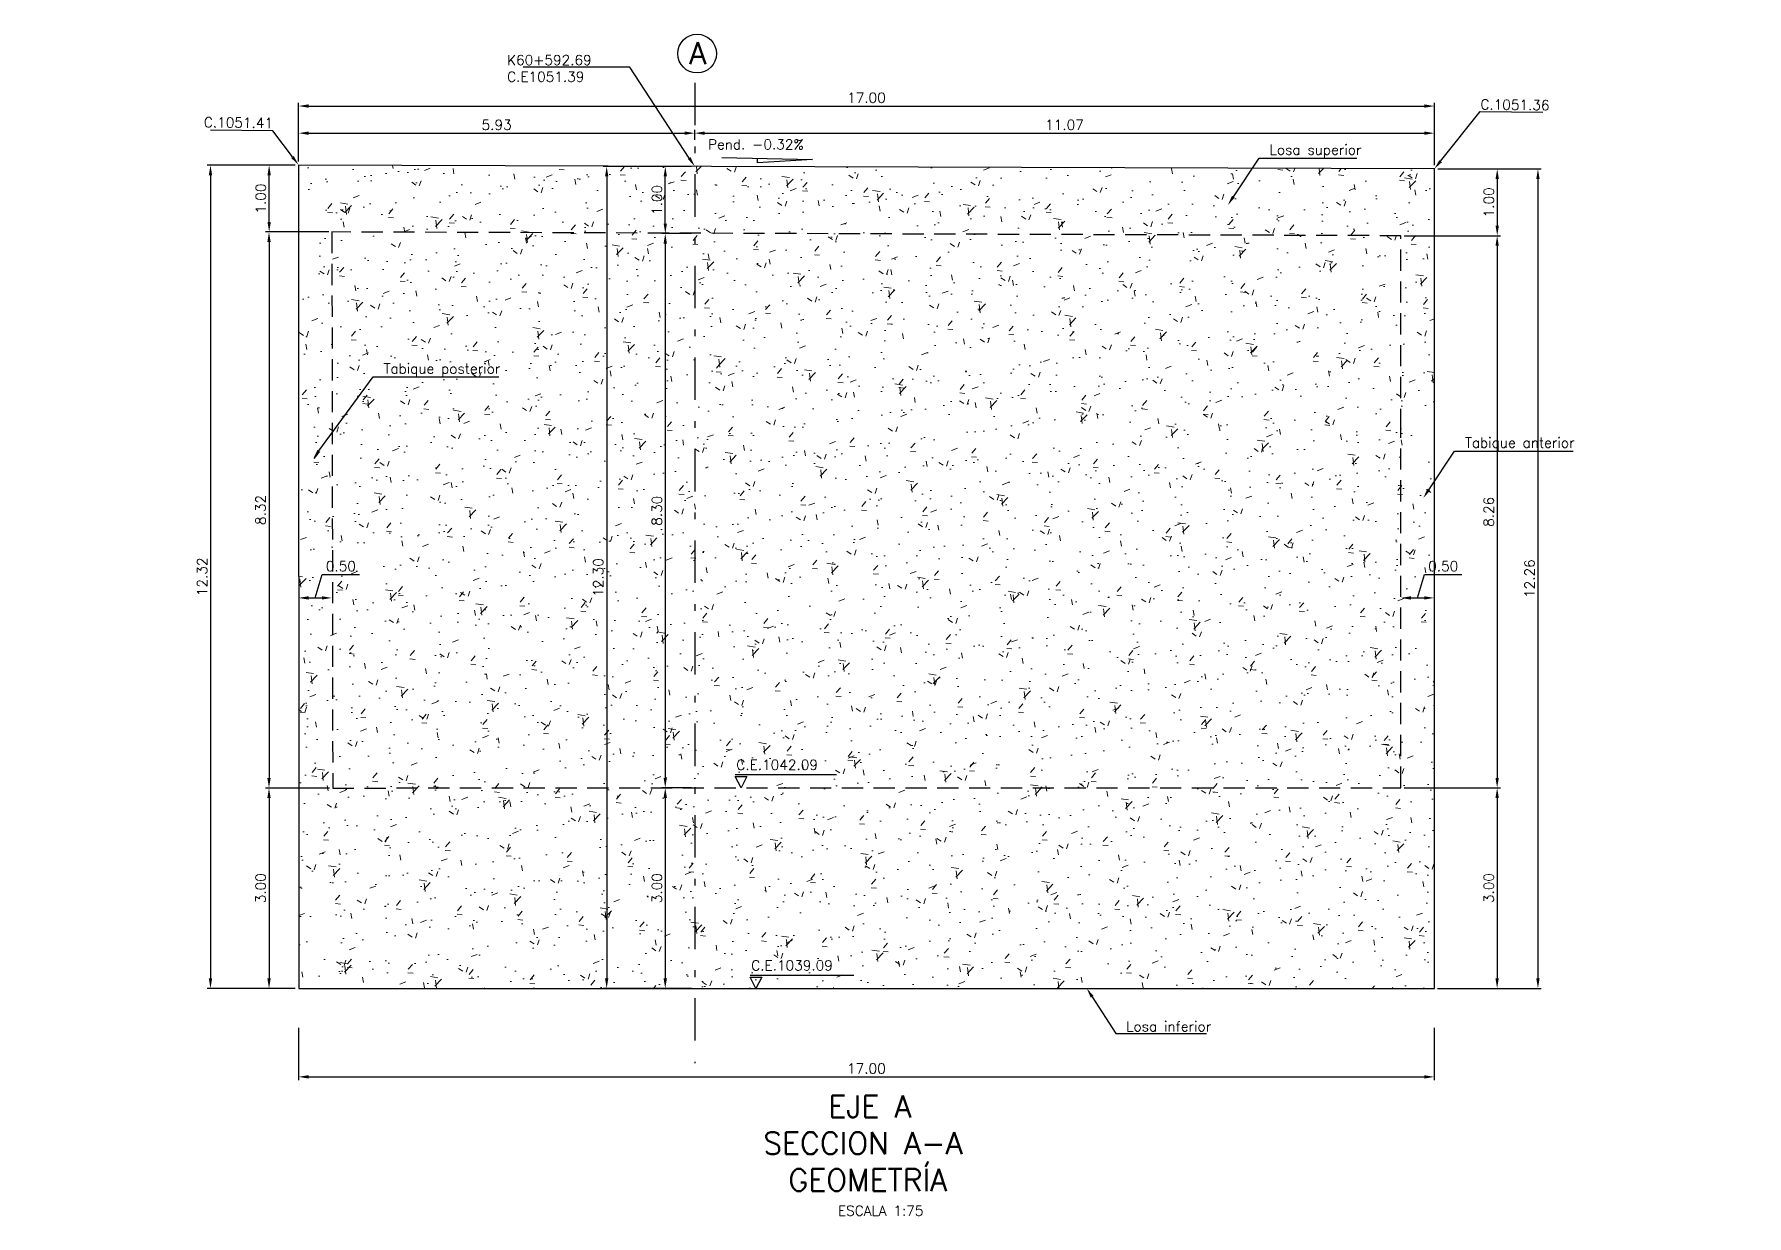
# Model space of a CAD drawing. Header units: metres. Extents: x 1080427 to 1081241, y 976768 to 977288.
# Drawn here: x 1080652.26 to 1080677.9, y 977059.58 to 977077.26 of the extents above; entities that cross this region are included whole.
import ezdxf
from ezdxf import colors
from ezdxf.entities.mleader import LeaderData, LeaderLine
from ezdxf.math import Vec2, Vec3

# ---------------------------------------------------------------- set-up
doc = ezdxf.new("R2010")
doc.units = ezdxf.units.M
doc.header["$LTSCALE"] = 25.4
doc.linetypes.add('DASHDOT', pattern=[1, 0.5, -0.25, 0, -0.25])
doc.linetypes.add('HIDDEN', pattern=[0.375, 0.25, -0.125])
for name, color, linetype in [('CIRCULOCONTRAP', 130, 'Continuous'), ('CONTRAPESO', 3, 'Continuous'), ('DIMCONTRAPESO', 1, 'Continuous'), ('PROY', 9, 'HIDDEN'), ('R175COTR', 7, 'Continuous'), ('REGL175', 7, 'Continuous')]:
    doc.layers.add(name, color=color, linetype=linetype)
for name, color, linetype, lineweight in [('COTA', 1, 'Continuous', 30), ('COTACIM', 20, 'Continuous', 5), ('EJECONTRAPESO', 41, 'DASHDOT', 30), ('SOLIDOREFCONT', 254, 'Continuous', 5)]:
    doc.layers.add(name, color=color, linetype=linetype, lineweight=lineweight)
doc.styles.add('romans', font='romans.shx')
doc.dimstyles.new('Copy 75', dxfattribs={"dimtxt": 0.15, "dimasz": 0.15, "dimexe": 0.05, "dimexo": 0.05, "dimgap": 0.05, "dimtad": 1, "dimzin": 0, "dimdsep": 46, "dimtxsty": 'romans', "dimcen": 0.002, "dimclrd": 1, "dimclre": 1, "dimclrt": 3, "dimadec": 4, "dimazin": 0, "dimtfac": 1, "dimtofl": 0, "dimtmove": 1, "dimatfit": 3, "dimfxl": 1, "dimtolj": 1, "dimtzin": 0, "dimarcsym": 1})

# ---------------------------------------------------------------- blocks, each defined once
blk = doc.blocks.new('*D60')
at = {"layer": 'COTA', "color": 1, "lineweight": -2, "transparency": 16777216}
for p, q in [((1080656.219063074, 977075.351340159), (1080656.219063074, 977076.2333940968)), ((1080656.369063074, 977076.1833940968), (1080673.069928938, 977076.1833940968)), ((1080673.219928937, 977075.2964025819), (1080673.219928937, 977076.2333940968))]:
    blk.add_line(p, q, dxfattribs=at)
at = {"layer": 'COTA', "color": 1, "transparency": 16777216}
for points in [[(1080656.369063074, 977076.2083940968), (1080656.369063074, 977076.1583940968), (1080656.219063074, 977076.1833940968)], [(1080673.069928938, 977076.2083940968), (1080673.069928938, 977076.1583940968), (1080673.219928937, 977076.1833940968)]]:
    blk.add_solid(points, dxfattribs=at)
at = {"layer": 'Defpoints', "color": 0, "transparency": 16777216}
for p in [(1080673.219928937, 977076.1833940968), (1080656.219063074, 977075.3013401589), (1080673.219928937, 977075.2464025818)]:
    blk.add_point(p, dxfattribs=at)
at = {"layer": 'COTA', "color": 3, "transparency": 16777216, "insert": (1080664.719496006, 977076.3083940968), "char_height": 0.15, "attachment_point": 5, "style": 'romans'}
blk.add_mtext('\\A1;17.00', dxfattribs=at)
blk = doc.blocks.new('*D61')
at = {"layer": 'COTA', "color": 1, "lineweight": -2, "transparency": 16777216}
for p, q in [((1080656.469131886, 977068.8228522976), (1080656.574131886, 977069.1728522975)), ((1080656.574131886, 977069.1728522975), (1080657.131274744, 977069.1728522975)), ((1080656.369120979, 977068.8228522976), (1080656.569142794, 977068.8228522976))]:
    blk.add_line(p, q, dxfattribs=at)
at = {"layer": 'COTA', "color": 1, "transparency": 16777216}
for points in [[(1080656.369120979, 977068.8478522976), (1080656.369120979, 977068.7978522975), (1080656.21912098, 977068.8228522976)], [(1080656.569142794, 977068.8478522976), (1080656.569142794, 977068.7978522975), (1080656.719142794, 977068.8228522976)]]:
    blk.add_solid(points, dxfattribs=at)
at = {"layer": 'Defpoints', "color": 0, "transparency": 16777216}
for p in [(1080656.21912098, 977068.8228522976), (1080656.719142794, 977068.8228522976), (1080656.719142794, 977068.8228522976)]:
    blk.add_point(p, dxfattribs=at)
at = {"layer": 'COTA', "color": 3, "transparency": 16777216, "insert": (1080656.852703315, 977069.2978522975), "char_height": 0.15, "attachment_point": 5, "style": 'romans'}
blk.add_mtext('\\A1;0.50', dxfattribs=at)
blk = doc.blocks.new('*D62')
at = {"layer": 'COTA', "color": 1, "lineweight": -2, "transparency": 16777216}
for p, q in [((1080672.968931823, 977068.8228522975), (1080673.073931823, 977069.1728522974)), ((1080673.073931823, 977069.1728522974), (1080673.63107468, 977069.1728522974)), ((1080672.869002146, 977068.8228522975), (1080673.068861499, 977068.8228522975))]:
    blk.add_line(p, q, dxfattribs=at)
at = {"layer": 'COTA', "color": 1, "transparency": 16777216}
for points in [[(1080672.869002146, 977068.8478522975), (1080672.869002146, 977068.7978522974), (1080672.719002146, 977068.8228522975)], [(1080673.068861499, 977068.8478522975), (1080673.068861499, 977068.7978522974), (1080673.218861499, 977068.8228522975)]]:
    blk.add_solid(points, dxfattribs=at)
at = {"layer": 'Defpoints', "color": 0, "transparency": 16777216}
for p in [(1080672.719002146, 977068.8228522975), (1080673.218861499, 977068.8228522975), (1080673.218861499, 977068.8228522975)]:
    blk.add_point(p, dxfattribs=at)
at = {"layer": 'COTA', "color": 3, "transparency": 16777216, "insert": (1080673.352503251, 977069.2978522974), "char_height": 0.15, "attachment_point": 5, "style": 'romans'}
blk.add_mtext('\\A1;0.50', dxfattribs=at)
blk = doc.blocks.new('*D63')
at = {"layer": 'COTA', "color": 1, "lineweight": -2, "transparency": 16777216}
for p, q in [((1080673.26991235, 977075.2412692682), (1080674.210721674, 977075.2412692682)), ((1080674.160721674, 977075.0912692682), (1080674.160721674, 977074.3919008102)), ((1080672.769926906, 977074.2419008102), (1080674.210721674, 977074.2419008102))]:
    blk.add_line(p, q, dxfattribs=at)
at = {"layer": 'COTA', "color": 1, "transparency": 16777216}
for points in [[(1080674.135721674, 977075.0912692682), (1080674.185721674, 977075.0912692682), (1080674.160721674, 977075.2412692682)], [(1080674.135721674, 977074.3919008102), (1080674.185721674, 977074.3919008102), (1080674.160721674, 977074.2419008102)]]:
    blk.add_solid(points, dxfattribs=at)
at = {"layer": 'Defpoints', "color": 0, "transparency": 16777216}
for p in [(1080673.219912349, 977075.2412692682), (1080672.719926906, 977074.2419008102), (1080674.160721674, 977074.2419008102)]:
    blk.add_point(p, dxfattribs=at)
at = {"layer": 'COTA', "color": 3, "transparency": 16777216, "insert": (1080674.035721674, 977074.7415850393), "char_height": 0.15, "attachment_point": 5, "rotation": 90, "style": 'romans'}
blk.add_mtext('\\A1;1.00', dxfattribs=at)
blk = doc.blocks.new('*D64')
at = {"layer": 'COTA', "color": 1, "lineweight": -2, "transparency": 16777216}
for p, q in [((1080656.66818252, 977074.2989783525), (1080655.72718008, 977074.2989783525)), ((1080655.77718008, 977074.1489783524), (1080655.77718008, 977066.1282285615)), ((1080656.680914155, 977065.9782285615), (1080655.72718008, 977065.9782285615))]:
    blk.add_line(p, q, dxfattribs=at)
at = {"layer": 'COTA', "color": 1, "transparency": 16777216}
for points in [[(1080655.75218008, 977074.1489783524), (1080655.80218008, 977074.1489783524), (1080655.77718008, 977074.2989783525)], [(1080655.75218008, 977066.1282285615), (1080655.80218008, 977066.1282285615), (1080655.77718008, 977065.9782285615)]]:
    blk.add_solid(points, dxfattribs=at)
at = {"layer": 'Defpoints', "color": 0, "transparency": 16777216}
for p in [(1080656.71818252, 977074.2989783525), (1080655.77718008, 977065.9782285615), (1080656.730914155, 977065.9782285615)]:
    blk.add_point(p, dxfattribs=at)
at = {"layer": 'COTA', "color": 3, "transparency": 16777216, "insert": (1080655.65218008, 977070.1386034571), "char_height": 0.15, "attachment_point": 5, "rotation": 90, "style": 'romans'}
blk.add_mtext('\\A1;8.32', dxfattribs=at)
blk = doc.blocks.new('*D65')
at = {"layer": 'COTA', "color": 1, "lineweight": -2, "transparency": 16777216}
for p, q in [((1080656.170313755, 977075.2981365921), (1080655.729311314, 977075.2981365921)), ((1080655.779311314, 977074.4489783525), (1080655.779311314, 977075.1481365921)), ((1080656.670313755, 977074.2989783525), (1080655.729311314, 977074.2989783525))]:
    blk.add_line(p, q, dxfattribs=at)
at = {"layer": 'COTA', "color": 1, "transparency": 16777216}
for points in [[(1080655.754311315, 977075.1481365921), (1080655.804311314, 977075.1481365921), (1080655.779311314, 977075.2981365921)], [(1080655.754311315, 977074.4489783525), (1080655.804311314, 977074.4489783525), (1080655.779311314, 977074.2989783525)]]:
    blk.add_solid(points, dxfattribs=at)
at = {"layer": 'Defpoints', "color": 0, "transparency": 16777216}
for p in [(1080655.779311314, 977075.2981365921), (1080656.220313755, 977075.2981365921), (1080656.720313755, 977074.2989783525)]:
    blk.add_point(p, dxfattribs=at)
at = {"layer": 'COTA', "color": 3, "transparency": 16777216, "insert": (1080655.654311314, 977074.7985574724), "char_height": 0.15, "attachment_point": 5, "rotation": 90, "style": 'romans'}
blk.add_mtext('\\A1;1.00', dxfattribs=at)
blk = doc.blocks.new('*D84')
at = {"layer": 'Defpoints', "color": 0, "transparency": 16777216}
for p in [(1080662.149058517, 977075.7774011998), (1080662.149058517, 977075.6288144628), (1080656.219103861, 977075.3013402277)]:
    blk.add_point(p, dxfattribs=at)
at = {"layer": 'DIMCONTRAPESO', "color": 1, "lineweight": -2, "transparency": 16777216}
for p, q in [((1080656.219103861, 977075.3513402278), (1080656.219103861, 977075.8274011998)), ((1080662.149058517, 977075.6788144629), (1080662.149058517, 977075.8274011998)), ((1080656.369103861, 977075.7774011998), (1080661.999058517, 977075.7774011998))]:
    blk.add_line(p, q, dxfattribs=at)
at = {"layer": 'DIMCONTRAPESO', "color": 1, "transparency": 16777216}
for points in [[(1080656.369103861, 977075.8024011998), (1080656.369103861, 977075.7524011998), (1080656.219103861, 977075.7774011998)], [(1080661.999058517, 977075.8024011998), (1080661.999058517, 977075.7524011998), (1080662.149058517, 977075.7774011998)]]:
    blk.add_solid(points, dxfattribs=at)
at = {"layer": 'DIMCONTRAPESO', "color": 3, "transparency": 16777216, "insert": (1080659.184081189, 977075.9024011998), "char_height": 0.15, "attachment_point": 5, "style": 'romans'}
blk.add_mtext('\\A1;5.93', dxfattribs=at)
blk = doc.blocks.new('*D85')
at = {"layer": 'Defpoints', "color": 0, "transparency": 16777216}
for p in [(1080662.149058517, 977075.6288144628), (1080673.219928937, 977075.7774011998), (1080673.219928937, 977075.2464025818)]:
    blk.add_point(p, dxfattribs=at)
at = {"layer": 'DIMCONTRAPESO', "color": 1, "lineweight": -2, "transparency": 16777216}
for p, q in [((1080662.149058517, 977075.6788144629), (1080662.149058517, 977075.8274011998)), ((1080673.219928937, 977075.2964025819), (1080673.219928937, 977075.8274011998)), ((1080662.299058517, 977075.7774011998), (1080673.069928938, 977075.7774011998))]:
    blk.add_line(p, q, dxfattribs=at)
at = {"layer": 'DIMCONTRAPESO', "color": 1, "transparency": 16777216}
for points in [[(1080662.299058517, 977075.8024011998), (1080662.299058517, 977075.7524011998), (1080662.149058517, 977075.7774011998)], [(1080673.069928938, 977075.8024011998), (1080673.069928938, 977075.7524011998), (1080673.219928937, 977075.7774011998)]]:
    blk.add_solid(points, dxfattribs=at)
at = {"layer": 'DIMCONTRAPESO', "color": 3, "transparency": 16777216, "insert": (1080667.684493727, 977075.9024011998), "char_height": 0.15, "attachment_point": 5, "style": 'romans'}
blk.add_mtext('\\A1;11.07', dxfattribs=at)
blk = doc.blocks.new('*D234')
at = {"layer": 'Defpoints', "color": 0, "transparency": 16777216}
for p in [(1080656.219142794, 977062.4373393013), (1080673.218956121, 977062.4373393013), (1080673.218956121, 977061.6556415408)]:
    blk.add_point(p, dxfattribs=at)
at = {"layer": 'DIMCONTRAPESO', "color": 1, "lineweight": -2, "transparency": 16777216}
for p, q in [((1080656.219142794, 977062.3873393013), (1080656.219142794, 977061.6056415407)), ((1080673.218956121, 977062.3873393013), (1080673.218956121, 977061.6056415407)), ((1080656.369142794, 977061.6556415408), (1080673.068956121, 977061.6556415408))]:
    blk.add_line(p, q, dxfattribs=at)
at = {"layer": 'DIMCONTRAPESO', "color": 1, "transparency": 16777216}
for points in [[(1080656.369142794, 977061.6806415408), (1080656.369142794, 977061.6306415407), (1080656.219142794, 977061.6556415408)], [(1080673.068956121, 977061.6806415408), (1080673.068956121, 977061.6306415407), (1080673.218956121, 977061.6556415408)]]:
    blk.add_solid(points, dxfattribs=at)
at = {"layer": 'DIMCONTRAPESO', "color": 3, "transparency": 16777216, "insert": (1080664.719049457, 977061.7806415408), "char_height": 0.15, "attachment_point": 5, "style": 'romans'}
blk.add_mtext('\\A1;17.00', dxfattribs=at)
blk = doc.blocks.new('*D515')
at = {"layer": 'COTA', "color": 1, "lineweight": -2, "transparency": 16777216}
for p, q in [((1080673.26991235, 977075.2412692682), (1080674.820507106, 977075.2412692682)), ((1080674.770507106, 977075.0912692682), (1080674.770507106, 977063.1304918027)), ((1080673.268879279, 977062.9804918027), (1080674.820507106, 977062.9804918027))]:
    blk.add_line(p, q, dxfattribs=at)
at = {"layer": 'COTA', "color": 1, "transparency": 16777216}
for points in [[(1080674.745507106, 977075.0912692682), (1080674.795507106, 977075.0912692682), (1080674.770507106, 977075.2412692682)], [(1080674.745507106, 977063.1304918027), (1080674.795507106, 977063.1304918027), (1080674.770507106, 977062.9804918027)]]:
    blk.add_solid(points, dxfattribs=at)
at = {"layer": 'Defpoints', "color": 0, "transparency": 16777216}
for p in [(1080673.219912349, 977075.2412692682), (1080673.218879279, 977062.9804918027), (1080674.770507106, 977062.9804918027)]:
    blk.add_point(p, dxfattribs=at)
at = {"layer": 'COTA', "color": 3, "transparency": 16777216, "insert": (1080674.645507106, 977069.1108805356), "char_height": 0.15, "attachment_point": 5, "rotation": 90, "style": 'romans'}
blk.add_mtext('\\A1;12.26', dxfattribs=at)
blk = doc.blocks.new('*D682')
at = {"layer": 'COTA', "color": 1, "lineweight": -2, "transparency": 16777216}
for p, q in [((1080656.170313755, 977075.2981365921), (1080654.851367872, 977075.2981365921)), ((1080654.901367872, 977075.1481365921), (1080654.901367872, 977063.1282285616)), ((1080656.168197696, 977062.9782285616), (1080654.851367872, 977062.9782285616))]:
    blk.add_line(p, q, dxfattribs=at)
at = {"layer": 'COTA', "color": 1, "transparency": 16777216}
for points in [[(1080654.876367872, 977075.1481365921), (1080654.926367872, 977075.1481365921), (1080654.901367872, 977075.2981365921)], [(1080654.876367872, 977063.1282285616), (1080654.926367872, 977063.1282285616), (1080654.901367872, 977062.9782285616)]]:
    blk.add_solid(points, dxfattribs=at)
at = {"layer": 'Defpoints', "color": 0, "transparency": 16777216}
for p in [(1080656.220313755, 977075.2981365921), (1080654.901367872, 977062.9782285616), (1080656.218197696, 977062.9782285616)]:
    blk.add_point(p, dxfattribs=at)
at = {"layer": 'COTA', "color": 3, "transparency": 16777216, "insert": (1080654.776367872, 977069.138182577), "char_height": 0.15, "attachment_point": 5, "rotation": 90, "style": 'romans'}
blk.add_mtext('\\A1;12.32', dxfattribs=at)
blk = doc.blocks.new('*D829')
at = {"layer": 'COTA', "color": 1, "lineweight": -2, "transparency": 16777216}
for p, q in [((1080656.668197696, 977065.9782285615), (1080655.72718008, 977065.9782285615)), ((1080655.77718008, 977065.8282285614), (1080655.77718008, 977063.1282285616)), ((1080656.168197696, 977062.9782285616), (1080655.72718008, 977062.9782285616))]:
    blk.add_line(p, q, dxfattribs=at)
at = {"layer": 'COTA', "color": 1, "transparency": 16777216}
for points in [[(1080655.75218008, 977065.8282285614), (1080655.80218008, 977065.8282285614), (1080655.77718008, 977065.9782285615)], [(1080655.75218008, 977063.1282285616), (1080655.80218008, 977063.1282285616), (1080655.77718008, 977062.9782285616)]]:
    blk.add_solid(points, dxfattribs=at)
at = {"layer": 'Defpoints', "color": 0, "transparency": 16777216}
for p in [(1080656.718197696, 977065.9782285615), (1080655.77718008, 977062.9782285616), (1080656.218197696, 977062.9782285616)]:
    blk.add_point(p, dxfattribs=at)
at = {"layer": 'COTA', "color": 3, "transparency": 16777216, "insert": (1080655.65218008, 977064.4782285617), "char_height": 0.15, "attachment_point": 5, "rotation": 90, "style": 'romans'}
blk.add_mtext('\\A1;3.00', dxfattribs=at)
blk = doc.blocks.new('*D831')
at = {"layer": 'COTA', "color": 1, "lineweight": -2, "transparency": 16777216}
for p, q in [((1080672.769926906, 977074.2419008102), (1080674.209493314, 977074.2419008102)), ((1080674.159493314, 977074.0919008101), (1080674.159493314, 977066.1303491038)), ((1080672.769070773, 977065.9803491038), (1080674.209493314, 977065.9803491038))]:
    blk.add_line(p, q, dxfattribs=at)
at = {"layer": 'COTA', "color": 1, "transparency": 16777216}
for points in [[(1080674.134493314, 977074.0919008101), (1080674.184493314, 977074.0919008101), (1080674.159493314, 977074.2419008102)], [(1080674.134493314, 977066.1303491038), (1080674.184493314, 977066.1303491038), (1080674.159493314, 977065.9803491038)]]:
    blk.add_solid(points, dxfattribs=at)
at = {"layer": 'Defpoints', "color": 0, "transparency": 16777216}
for p in [(1080672.719926906, 977074.2419008102), (1080672.719070773, 977065.9803491038), (1080674.159493314, 977065.9803491038)]:
    blk.add_point(p, dxfattribs=at)
at = {"layer": 'COTA', "color": 3, "transparency": 16777216, "insert": (1080674.034493314, 977070.1111249571), "char_height": 0.15, "attachment_point": 5, "rotation": 90, "style": 'romans'}
blk.add_mtext('\\A1;8.26', dxfattribs=at)
blk = doc.blocks.new('*D830')
at = {"layer": 'COTA', "color": 1, "lineweight": -2, "transparency": 16777216}
for p, q in [((1080672.769070773, 977065.9803491038), (1080674.20950849, 977065.9803491038)), ((1080674.15950849, 977065.8303491038), (1080674.15950849, 977063.1304918027)), ((1080673.268879279, 977062.9804918027), (1080674.20950849, 977062.9804918027))]:
    blk.add_line(p, q, dxfattribs=at)
at = {"layer": 'COTA', "color": 1, "transparency": 16777216}
for points in [[(1080674.13450849, 977065.8303491038), (1080674.18450849, 977065.8303491038), (1080674.15950849, 977065.9803491038)], [(1080674.13450849, 977063.1304918027), (1080674.18450849, 977063.1304918027), (1080674.15950849, 977062.9804918027)]]:
    blk.add_solid(points, dxfattribs=at)
at = {"layer": 'Defpoints', "color": 0, "transparency": 16777216}
for p in [(1080672.719070773, 977065.9803491038), (1080673.218879279, 977062.9804918027), (1080674.15950849, 977062.9804918027)]:
    blk.add_point(p, dxfattribs=at)
at = {"layer": 'COTA', "color": 3, "transparency": 16777216, "insert": (1080674.03450849, 977064.4804204534), "char_height": 0.15, "attachment_point": 5, "rotation": 90, "style": 'romans'}
blk.add_mtext('\\A1;3.00', dxfattribs=at)
blk = doc.blocks.new('*D833')
at = {"layer": 'COTA', "color": 1, "lineweight": -2, "transparency": 16777216}
for p, q in [((1080662.099396467, 977074.2746037941), (1080661.658056076, 977074.2746037941)), ((1080661.708056076, 977074.1246037941), (1080661.708056076, 977066.1289471812)), ((1080662.099058517, 977065.9789471811), (1080661.658056076, 977065.9789471811))]:
    blk.add_line(p, q, dxfattribs=at)
at = {"layer": 'COTA', "color": 1, "transparency": 16777216}
for points in [[(1080661.683056077, 977074.1246037941), (1080661.733056076, 977074.1246037941), (1080661.708056076, 977074.2746037941)], [(1080661.683056077, 977066.1289471812), (1080661.733056076, 977066.1289471812), (1080661.708056076, 977065.9789471811)]]:
    blk.add_solid(points, dxfattribs=at)
at = {"layer": 'Defpoints', "color": 0, "transparency": 16777216}
for p in [(1080662.149396467, 977074.2746037941), (1080661.708056076, 977065.9789471811), (1080662.149058517, 977065.9789471811)]:
    blk.add_point(p, dxfattribs=at)
at = {"layer": 'COTA', "color": 3, "transparency": 16777216, "insert": (1080661.583056076, 977070.1267754877), "char_height": 0.15, "attachment_point": 5, "rotation": 90, "style": 'romans'}
blk.add_mtext('\\A1;8.30', dxfattribs=at)
blk = doc.blocks.new('*D834')
at = {"layer": 'COTA', "color": 1, "lineweight": -2, "transparency": 16777216}
for p, q in [((1080662.099597524, 977075.2789762932), (1080661.658975047, 977075.2789762932)), ((1080661.708975047, 977074.4246037941), (1080661.708975047, 977075.1289762931)), ((1080662.099935474, 977074.2746037941), (1080661.658975047, 977074.2746037941))]:
    blk.add_line(p, q, dxfattribs=at)
at = {"layer": 'COTA', "color": 1, "transparency": 16777216}
for points in [[(1080661.683975047, 977075.1289762931), (1080661.733975047, 977075.1289762931), (1080661.708975047, 977075.2789762932)], [(1080661.683975047, 977074.4246037941), (1080661.733975047, 977074.4246037941), (1080661.708975047, 977074.2746037941)]]:
    blk.add_solid(points, dxfattribs=at)
at = {"layer": 'Defpoints', "color": 0, "transparency": 16777216}
for p in [(1080661.708975047, 977075.2789762932), (1080662.149597524, 977075.2789762932), (1080662.149935474, 977074.2746037941)]:
    blk.add_point(p, dxfattribs=at)
at = {"layer": 'COTA', "color": 3, "transparency": 16777216, "insert": (1080661.583975046, 977074.7767900437), "char_height": 0.15, "attachment_point": 5, "rotation": 90, "style": 'romans'}
blk.add_mtext('\\A1;1.00', dxfattribs=at)
blk = doc.blocks.new('*D832')
at = {"layer": 'COTA', "color": 1, "lineweight": -2, "transparency": 16777216}
for p, q in [((1080662.099058517, 977065.9789471811), (1080661.6580409, 977065.9789471811)), ((1080661.708040901, 977065.8289471811), (1080661.708040901, 977063.1289256965)), ((1080662.098981896, 977062.9789256965), (1080661.6580409, 977062.9789256965))]:
    blk.add_line(p, q, dxfattribs=at)
at = {"layer": 'COTA', "color": 1, "transparency": 16777216}
for points in [[(1080661.683040901, 977065.8289471811), (1080661.7330409, 977065.8289471811), (1080661.708040901, 977065.9789471811)], [(1080661.683040901, 977063.1289256965), (1080661.7330409, 977063.1289256965), (1080661.708040901, 977062.9789256965)]]:
    blk.add_solid(points, dxfattribs=at)
at = {"layer": 'Defpoints', "color": 0, "transparency": 16777216}
for p in [(1080662.149058517, 977065.9789471811), (1080661.708040901, 977062.9789256965), (1080662.148981896, 977062.9789256965)]:
    blk.add_point(p, dxfattribs=at)
at = {"layer": 'COTA', "color": 3, "transparency": 16777216, "insert": (1080661.5830409, 977064.4789364389), "char_height": 0.15, "attachment_point": 5, "rotation": 90, "style": 'romans'}
blk.add_mtext('\\A1;3.00', dxfattribs=at)
blk = doc.blocks.new('*D945')
at = {"layer": 'COTA', "color": 1, "lineweight": -2, "transparency": 16777216}
for p, q in [((1080662.099597524, 977075.2789762932), (1080660.78128174, 977075.2789762932)), ((1080660.83128174, 977075.1289762931), (1080660.83128174, 977063.1289256965)), ((1080662.098981896, 977062.9789256965), (1080660.78128174, 977062.9789256965))]:
    blk.add_line(p, q, dxfattribs=at)
at = {"layer": 'COTA', "color": 1, "transparency": 16777216}
for points in [[(1080660.80628174, 977075.1289762931), (1080660.85628174, 977075.1289762931), (1080660.83128174, 977075.2789762932)], [(1080660.80628174, 977063.1289256965), (1080660.85628174, 977063.1289256965), (1080660.83128174, 977062.9789256965)]]:
    blk.add_solid(points, dxfattribs=at)
at = {"layer": 'Defpoints', "color": 0, "transparency": 16777216}
for p in [(1080662.149597524, 977075.2789762932), (1080660.83128174, 977062.9789256965), (1080662.148981896, 977062.9789256965)]:
    blk.add_point(p, dxfattribs=at)
at = {"layer": 'COTA', "color": 3, "transparency": 16777216, "insert": (1080660.70628174, 977069.1289509949), "char_height": 0.15, "attachment_point": 5, "rotation": 90, "style": 'romans'}
blk.add_mtext('\\A1;12.30', dxfattribs=at)

msp = doc.modelspace()

# ---------------------------------------------------------------- hatches: boundary and pattern name
at = {"layer": 'SOLIDOREFCONT', "true_color": 0x5b5b5b, "transparency": 33554546}
h = msp.add_hatch(dxfattribs=at)
h.set_pattern_fill('AR-CONC', color=251, scale=0.005)
h.set_pattern_definition([(49.99999999999999, (-0.000960273202508688, 0.1079576757038012), (0.91092334498002, -0.07969542769451543), [0.09525, -1.04775]), (355, (-0.000960273202508688, 0.1079576757038012), (-0.1762171071248467, 0.9552842261951757), [0.0762, -0.83820292085]), (100.4514447, (0.07494976179749131, 0.1013164082038012), (0.7347062354517664, 0.8755887595609755), [0.080950044, -0.8904512229999999]), (46.18420000000002, (-0.000960273202508688, 0.3619576757038012), (1.35539520446065, -0.2102116396636357), [0.1428749999999999, -1.571625]), (96.63555760999996, (0.1119892267974913, 0.3444401757038013), (1.187020670257515, 1.237130622988608), [0.1214251157, -1.3356780408]), (351.1841511700001, (-0.000960273202508688, 0.3619576757038012), (1.187020670324885, 1.237130622927663), [0.11429983535, -1.2572986596]), (21, (0.1260397267974913, 0.2984576757038012), (0.7580719563456624, -0.5113259909354381), [0.09525, -1.04775]), (326.0000000000001, (0.1260397267974913, 0.2984576757038012), (0.3090101417382354, 0.9209398306115963), [0.0762, -0.8382]), (71.45144499999999, (0.1892123897974913, 0.2558471762038012), (1.067082096393581, 0.4096138444295262), [0.08095004400000001, -0.8904496879999999]), (37.50000000000001, (-0.000960273202508688, 0.1079576757038012), (0.01544301625295908, 0.4227751943657655), [0, -0.82804, 0, -0.8509000000000001, 0, -0.8413750000000001]), (7.499999999999999, (-0.000960273202508688, 0.1079576757038012), (0.3340983125515287, 0.5009028740905975), [0, -0.48514, 0, -0.80899, 0, -0.320675]), (327.5, (-0.2841702732025086, 0.1079576757038012), (0.677952975834357, -0.02864371996336722), [0, -0.3175, 0, -0.9906, 0, -1.31445]), (317.5, (-0.4111702732025087, 0.1079576757038012), (0.7406459069300902, 0.1271324551666652), [0, -0.41275, 0, -0.65786, 0, -0.93345])])
h.paths.add_polyline_path([(1080673.220548697, 977075.2432008532), (1080656.220313755, 977075.2981365921), (1080656.221338588, 977062.9780870872), (1080673.221151745, 977062.9804921242)])

# ---------------------------------------------------------------- linework, layer by layer
at = {"layer": 'CIRCULOCONTRAP'}
msp.add_circle((1080662.185205222, 977076.9678436234), 0.2896674196976395, dxfattribs=at)
at = {"layer": 'CONTRAPESO'}
msp.add_lwpolyline([(1080673.219918598, 977075.2432028893), (1080656.219574296, 977075.2981389817), (1080656.221338588, 977062.9780870872), (1080673.221151745, 977062.9804921242)], close=True, dxfattribs=at)
at = {"layer": 'COTA'}
msp.add_lwpolyline([(1080662.553143947, 977075.4109711905), (1080663.914533443, 977075.3836801719), (1080663.089967235, 977075.3354553008), (1080663.091264811, 977075.4001837806)], dxfattribs=at)
at = {"layer": 'COTA', "color": 2}
for points in [[(1080662.756853113, 977066.1792324659), (1080664.269126784, 977066.1792324659)], [(1080662.980245054, 977063.177744052), (1080664.531686808, 977063.177744052)]]:
    msp.add_lwpolyline(points, dxfattribs=at)
for points in [[(1080662.756853113, 977066.1479554484), (1080662.928952185, 977066.1479554484), (1080662.842902649, 977065.9805438865), (1080662.842902649, 977065.9805438865)], [(1080662.980245054, 977063.1464670345), (1080663.152344126, 977063.1464670345), (1080663.066294589, 977062.9790554726), (1080663.066294589, 977062.9790554726)]]:
    msp.add_lwpolyline(points, close=True, dxfattribs=at)
at = {"layer": 'EJECONTRAPESO', "ltscale": 0.05}
msp.add_lwpolyline([(1080662.149058517, 977076.5324024422), (1080662.149058517, 977061.8630190502)], dxfattribs=at)
at = {"layer": 'PROY', "color": 252, "ltscale": 0.05}
msp.add_lwpolyline([(1080672.719142794, 977071.3369320104), (1080672.719926906, 977074.2419008102), (1080656.71818252, 977074.2989783525), (1080656.730914155, 977065.9782285615), (1080672.719070773, 977065.9803491038), (1080672.719142794, 977071.3369320104)], dxfattribs=at)

# ---------------------------------------------------------------- texts
at = {"layer": 'COTA', "color": 3, "insert": (1080663.781154854, 977075.6843617472), "char_height": 0.15, "attachment_point": 3, "rotation": 359.9979362755683, "style": 'romans'}
msp.add_mtext('Pend. -0.32%', dxfattribs=at)
at = {"layer": 'COTA', "color": 3, "char_height": 0.15, "attachment_point": 1, "style": 'romans'}
for s, insert in [('C.E.1042.09', (1080662.771826561, 977066.3998153056)), ('C.E.1039.09', (1080662.995218501, 977063.3983268917))]:
    msp.add_mtext(s, dxfattribs=dict(at, insert=insert))
at = {"layer": 'R175COTR', "insert": (1080662.067594136, 977077.1396853707, 308.056640625), "char_height": 0.33, "width": 0.4150010265334458, "attachment_point": 1, "rotation": 359.9999636900451, "style": 'romans'}
msp.add_mtext('{\\C0;A}', dxfattribs=at)
at = {"layer": 'REGL175', "insert": (1080656.926144995, 977061.3778401413), "char_height": 0.33, "width": 14.49150362575892, "attachment_point": 1, "style": 'romans'}
msp.add_mtext('\\pi7.22302;{\\C0;EJE A\\P\\pi6.24873;SECCION A-A \\P\\pi6.62588;GEOMETRÍA\\P\\pi7.36717;\\H0.45455x;\\C3;ESCALA 1:75}', dxfattribs=at)

# ---------------------------------------------------------------- dimensions: what is measured, and where the dimension line sits
at = {"layer": 'COTA', "color": 4}
dim = msp.add_linear_dim(base=(1080673.219928937, 977076.1833940968), p1=(1080656.219063074, 977075.3013401589), p2=(1080673.219928937, 977075.2464025818), dimstyle='Copy 75', dxfattribs=at)
dim.commit()
dim.dimension.update_dxf_attribs({"geometry": '*D60', "text_midpoint": (1080664.719496006, 977076.3083940968)})
at = {"layer": 'COTA', "color": 2}
for base, p1, p2, picture, middle in [((1080654.901367872, 977062.9782285616), (1080656.220313755, 977075.2981365921), (1080656.218197696, 977062.9782285616), '*D682', (1080654.776367872, 977069.138182577)), ((1080660.83128174, 977062.9789256965), (1080662.149597524, 977075.2789762932), (1080662.148981896, 977062.9789256965), '*D945', (1080660.70628174, 977069.1289509949)), ((1080674.770507106, 977062.9804918027), (1080673.219912349, 977075.2412692682), (1080673.218879279, 977062.9804918027), '*D515', (1080674.645507106, 977069.1108805356)), ((1080655.77718008, 977065.9782285615), (1080656.71818252, 977074.2989783525), (1080656.730914155, 977065.9782285615), '*D64', (1080655.65218008, 977070.1386034571)), ((1080661.708056076, 977065.9789471811), (1080662.149396467, 977074.2746037941), (1080662.149058517, 977065.9789471811), '*D833', (1080661.583056076, 977070.1267754877)), ((1080674.159493314, 977065.9803491038), (1080672.719926906, 977074.2419008102), (1080672.719070773, 977065.9803491038), '*D831', (1080674.034493314, 977070.1111249571))]:
    dim = msp.add_linear_dim(base=base, p1=p1, p2=p2, angle=90, dimstyle='Copy 75', dxfattribs=at)
    dim.commit()
    dim.dimension.update_dxf_attribs({"geometry": picture, "text_midpoint": middle})
at = {"layer": 'COTA'}
for base, p1, p2, picture, middle in [((1080655.779311314, 977075.2981365921), (1080656.720313755, 977074.2989783525), (1080656.220313755, 977075.2981365921), '*D65', (1080655.654311314, 977074.7985574724)), ((1080661.708975047, 977075.2789762932), (1080662.149935474, 977074.2746037941), (1080662.149597524, 977075.2789762932), '*D834', (1080661.583975046, 977074.7767900437)), ((1080674.160721674, 977074.2419008102), (1080673.219912349, 977075.2412692682), (1080672.719926906, 977074.2419008102), '*D63', (1080674.035721674, 977074.7415850393)), ((1080655.77718008, 977062.9782285616), (1080656.718197696, 977065.9782285615), (1080656.218197696, 977062.9782285616), '*D829', (1080655.65218008, 977064.4782285617)), ((1080661.708040901, 977062.9789256965), (1080662.149058517, 977065.9789471811), (1080662.148981896, 977062.9789256965), '*D832', (1080661.5830409, 977064.4789364389)), ((1080674.15950849, 977062.9804918027), (1080672.719070773, 977065.9803491038), (1080673.218879279, 977062.9804918027), '*D830', (1080674.03450849, 977064.4804204534))]:
    dim = msp.add_linear_dim(base=base, p1=p1, p2=p2, angle=90, dimstyle='Copy 75', dxfattribs=at)
    dim.commit()
    dim.dimension.update_dxf_attribs({"geometry": picture, "text_midpoint": middle})
for base, p1, p2, picture, middle in [((1080656.719142794, 977068.8228522976), (1080656.21912098, 977068.8228522976), (1080656.719142794, 977068.8228522976), '*D61', (1080656.624131887, 977069.2978522975)), ((1080673.218861499, 977068.8228522975), (1080672.719002146, 977068.8228522975), (1080673.218861499, 977068.8228522975), '*D62', (1080673.123931823, 977069.2978522974))]:
    dim = msp.add_linear_dim(base=base, p1=p1, p2=p2, dimstyle='Copy 75', dxfattribs=at)
    dim.commit()
    dim.dimension.update_dxf_attribs({"geometry": picture, "text_midpoint": middle})
at = {"layer": 'DIMCONTRAPESO'}
for base, p1, p2, picture, middle in [((1080662.149058517, 977075.7774011998), (1080656.219103861, 977075.3013402277), (1080662.149058517, 977075.6288144628), '*D84', (1080659.184081189, 977075.9024011998)), ((1080673.219928937, 977075.7774011998), (1080662.149058517, 977075.6288144628), (1080673.219928937, 977075.2464025818), '*D85', (1080667.684493727, 977075.9024011998)), ((1080673.218956121, 977061.6556415408), (1080656.219142794, 977062.4373393013), (1080673.218956121, 977062.4373393013), '*D234', (1080664.719049457, 977061.7806415408))]:
    dim = msp.add_linear_dim(base=base, p1=p1, p2=p2, dimstyle='Copy 75', dxfattribs=at)
    dim.commit()
    dim.dimension.update_dxf_attribs({"geometry": picture, "text_midpoint": middle})

# ---------------------------------------------------------------- leaders
at = {"layer": 'COTA'}
ml = msp.add_multileader_mtext('Standard', dxfattribs=at)
ml.set_content('K60+592.69\\PC.E1051.39', color=3, style='romans')
ml.set_leader_properties(color=256)
ml.build(insert=Vec2(0, 0))
ml.multileader.update_dxf_attribs({"text_left_attachment_type": 6, "text_right_attachment_type": 6, "dogleg_length": 0.4881237929222352, "arrow_head_size": 0.15})
ctx = ml.context
ctx.base_point, ctx.char_height, ctx.arrow_head_size, ctx.landing_gap_size, ctx.plane_origin = Vec3(1080659.34022173, 977076.76618889), 0.15, 0.15, 0, Vec3(1080662.149599808, 977075.2063551513)
ctx.left_attachment, ctx.right_attachment = 6, 6
notes = []
notes.append((ctx, [(1, (1, 1, 0), (1080661.178345523, 977076.76618889), (-1, 0), 0.4881237929222352, [(0, [(1080662.149597524, 977075.2789762932)], 0, [])])]))
ctx.mtext.insert, ctx.mtext.flow_direction = Vec3(1080659.34022173, 977076.94618889), 5
ml = msp.add_multileader_mtext('Standard', dxfattribs=at)
ml.set_content('C.1051.36', color=3, style='romans')
ml.set_leader_properties(color=256)
ml.build(insert=Vec2(0, 0))
ml.multileader.update_dxf_attribs({"text_left_attachment_type": 6, "text_right_attachment_type": 6, "dogleg_length": 0, "arrow_head_size": 0.15})
ctx = ml.context
ctx.base_point, ctx.char_height, ctx.arrow_head_size, ctx.landing_gap_size, ctx.plane_origin, ctx.plane_x_axis, ctx.plane_y_axis = Vec3(1080673.907876669, 977076.1026322101), 0.15, 0.15, 0, Vec3(1080670.927130464, 977083.5610957067), Vec3(0.9999352659589026, -0.01137822005845793), Vec3(0.01137822005845793, 0.9999352659589026)
ctx.left_attachment, ctx.right_attachment = 6, 6
notes.append((ctx, [(0, (1, 1, 0), (1080673.907876669, 977076.1026322101), (0.9999352659589028, -0.01137822005845793), 0, [(0, [(1080673.219912349, 977075.2412692682)], 0, [])])]))
ctx.mtext.insert, ctx.mtext.text_direction, ctx.mtext.rotation, ctx.mtext.width, ctx.mtext.defined_height, ctx.mtext.flow_direction = Vec3(1080673.909924749, 977076.282620558), Vec3(0.9999352659589026, -0.01137822005845793), 6.271806841595382, 3.572539773101424, 1.208357274911069, 5
ml = msp.add_multileader_mtext('Standard', dxfattribs=at)
ml.set_content('C.1051.41', color=3, style='romans')
ml.set_leader_properties(color=256)
ml.build(insert=Vec2(0, 0))
ml.multileader.update_dxf_attribs({"text_left_attachment_type": 6, "text_right_attachment_type": 6, "dogleg_length": 0, "arrow_head_size": 0.15})
ctx = ml.context
ctx.base_point, ctx.char_height, ctx.arrow_head_size, ctx.landing_gap_size, ctx.plane_origin, ctx.plane_x_axis, ctx.plane_y_axis = Vec3(1080654.771603206, 977075.8240648663), 0.15, 0.15, 0, Vec3(1080653.926281189, 977083.6211665974), Vec3(0.9999352659589026, -0.01137822005845793), Vec3(0.01137822005845793, 0.9999352659589026)
ctx.left_attachment, ctx.right_attachment, ctx.text_align_type = 6, 6, 2
notes.append((ctx, [(1, (1, 1, 0), (1080655.835820025, 977075.8119551892), (-1, 0), 0, [(0, [(1080656.219063074, 977075.3013401589)], 0, [])])]))
ctx.mtext.insert, ctx.mtext.text_direction, ctx.mtext.rotation, ctx.mtext.width, ctx.mtext.defined_height, ctx.mtext.alignment, ctx.mtext.flow_direction = Vec3(1080655.837937, 977076.0040532142), Vec3(0.9999352659589026, -0.01137822005845793), 6.271806841595382, 3.572539773101424, 1.208357274911069, 3, 5
at = {"layer": 'COTACIM'}
ml = msp.add_multileader_mtext('Standard', dxfattribs=at)
ml.set_content('Losa superior', color=3, style='romans')
ml.set_leader_properties(color=256)
ml.build(insert=Vec2(0, 0))
ml.multileader.update_dxf_attribs({"text_left_attachment_type": 6, "text_right_attachment_type": 6, "dogleg_length": 0.1560199508385566, "arrow_head_size": 0.15})
ctx = ml.context
ctx.base_point, ctx.char_height, ctx.arrow_head_size, ctx.landing_gap_size, ctx.plane_origin = Vec3(1080670.753924565, 977075.4053344321), 0.15, 0.15, 0, Vec3(1080674.62616145, 977073.9267908266)
ctx.left_attachment, ctx.right_attachment = 6, 6
notes.append((ctx, [(0, (1, 1, 0), (1080670.597904614, 977075.4053344321), (1, 0), 0.1560199508385566, [(0, [(1080670.12858586, 977074.7015346488)], 0, [])])]))
ctx.mtext.insert, ctx.mtext.width, ctx.mtext.flow_direction = Vec3(1080670.753924565, 977075.6053344321), 4.216741702286527, 5
ml = msp.add_multileader_mtext('Standard', dxfattribs=at)
ml.set_content('Tabique posterior', color=3, style='romans')
ml.set_leader_properties(color=256)
ml.build(insert=Vec2(0, 0))
ml.multileader.update_dxf_attribs({"text_left_attachment_type": 6, "text_right_attachment_type": 6, "dogleg_length": 0.1560199508385566, "arrow_head_size": 0.15})
ctx = ml.context
ctx.base_point, ctx.char_height, ctx.arrow_head_size, ctx.landing_gap_size, ctx.plane_origin = Vec3(1080657.491858921, 977072.1299728777), 0.15, 0.15, 0, Vec3(1080656.719142794, 977070.6247329521)
ctx.left_attachment, ctx.right_attachment = 6, 6
notes.append((ctx, [(0, (1, 1, 0), (1080657.33583897, 977072.1299728777), (1, 0), 0.1560199508385566, [(0, [(1080656.435616796, 977070.901854124)], 0, [])])]))
ctx.mtext.insert, ctx.mtext.width, ctx.mtext.flow_direction = Vec3(1080657.491858921, 977072.3299728776), 4.216741702286527, 5
ml = msp.add_multileader_mtext('Standard', dxfattribs=at)
ml.set_content('Tabique anterior', color=3, style='romans')
ml.set_leader_properties(color=256)
ml.build(insert=Vec2(0, 0))
ml.multileader.update_dxf_attribs({"text_left_attachment_type": 6, "text_right_attachment_type": 6, "dogleg_length": 0.1560199508385566, "arrow_head_size": 0.15})
ctx = ml.context
ctx.base_point, ctx.char_height, ctx.arrow_head_size, ctx.landing_gap_size, ctx.plane_origin = Vec3(1080673.678966228, 977071.0209857268), 0.15, 0.15, 0, Vec3(1080677.551203113, 977069.5424421213)
ctx.left_attachment, ctx.right_attachment = 6, 6
notes.append((ctx, [(0, (1, 1, 0), (1080673.522946277, 977071.0209857268), (1, 0), 0.1560199508385566, [(0, [(1080673.053627523, 977070.3171859435)], 0, [])])]))
ctx.mtext.insert, ctx.mtext.width, ctx.mtext.flow_direction = Vec3(1080673.678966228, 977071.2209857268), 4.216741702286527, 5
ml = msp.add_multileader_mtext('Standard', dxfattribs=at)
ml.set_content('Losa inferior', color=3, style='romans')
ml.set_leader_properties(color=256)
ml.build(insert=Vec2(0, 0))
ml.multileader.update_dxf_attribs({"text_left_attachment_type": 6, "text_right_attachment_type": 6, "dogleg_length": 0.1560199508385566, "arrow_head_size": 0.15})
ctx = ml.context
ctx.base_point, ctx.char_height, ctx.arrow_head_size, ctx.landing_gap_size, ctx.plane_origin = Vec3(1080668.607863931, 977062.3057361883), 0.15, 0.15, 0, Vec3(1080672.480100816, 977061.2267852916)
ctx.left_attachment, ctx.right_attachment = 6, 6
notes.append((ctx, [(0, (1, 1, 0), (1080668.45184398, 977062.3057361883), (1, 0), 0.1560199508385566, [(0, [(1080668.016615447, 977062.9797558159)], 0, [])])]))
ctx.mtext.insert, ctx.mtext.width, ctx.mtext.flow_direction = Vec3(1080668.607863931, 977062.4857361884), 4.216741702286527, 5
for ctx, leaders in notes:
    for number, flags, end, landing, length, lines in leaders:
        leader = LeaderData()
        leader.index, (leader.has_last_leader_line, leader.has_dogleg_vector, leader.attachment_direction) = number, flags
        leader.last_leader_point, leader.dogleg_vector, leader.dogleg_length = Vec3(end), Vec3(landing), length
        for number, points, colour, breaks in lines:
            line = LeaderLine()
            line.index, line.vertices, line.color, line.breaks = number, Vec3.list(points), colors.encode_raw_color(colour), breaks
            leader.lines.append(line)
        ctx.leaders.append(leader)

doc.saveas('drawing.dxf')
